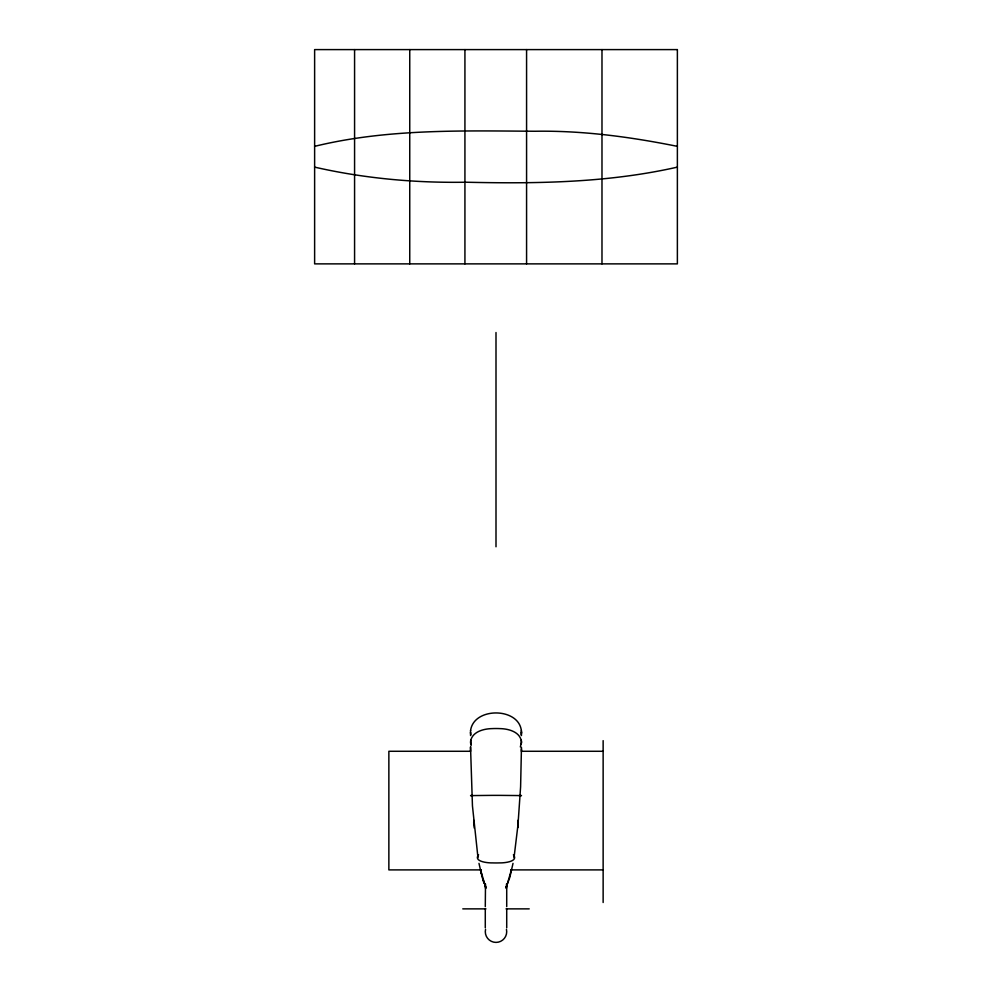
<?xml version="1.0" encoding="UTF-8"?>
<svg xmlns="http://www.w3.org/2000/svg" width="992" height="992" viewBox="0 0 992 992"><rect width="100%" height="100%" fill="white"/><g stroke="black" fill="none" stroke-linecap="round" stroke-linejoin="round"><path stroke-width="1.49" d="M521.457 750.932L521.457 748.762M521.457 747.311L520.602 786.792L517.787 827.65L518.308 821.971M470.543 732.852L470.58 730.372M485.286 906.638L485.497 883.971M506.503 883.971L506.503 888.15M521.482 742.165L520.341 746.926M470.53 741.842C471.684 731.774 483.6 728.748 492.144 728.612A62 47.108 0 0 1 499.856 728.612C508.4 728.736 520.316 731.774 521.47 741.842M518.283 822.318L514.03 857.671M517.886 823.124L518.159 820.173M521.445 742.81L521.246 744.099M521.16 734.911L521.457 732.592L521.457 735.556M470.679 740.23L471.126 745.674M513.013 863.375L509.814 877.399L506.106 887.245L506.776 886.042M511.326 870.145L506.577 886.513M505.759 887.927L506.416 886.699M478.59 854.757C473.01 861.651 487.99 863.04 492.392 862.891A45.235 18.575 0 0 0 499.608 862.891C504.01 863.04 518.99 861.651 513.41 854.757M314.625 146.345C386.793 128.712 461.478 130.77 535.159 131.254C582.986 130.485 630.577 136.933 677.375 146.345M677.375 167.127C608.034 182.838 536.734 183.83 466.004 182.218C415.164 183.061 364.238 178.436 314.625 167.127M519.225 795.683L521.482 795.584L499.856 795.373A62 0.719 0 0 0 492.144 795.373L470.555 795.596L472.775 795.683M470.568 751.279L388.864 751.279L388.864 869.897L481.356 869.897M521.432 751.279L603.136 751.279M510.644 869.897L603.136 869.897M462.78 908.87L485.956 908.87M506.044 908.87L529.22 908.87M486.241 887.927L482.186 877.399L478.987 863.362M485.423 886.501L480.934 871.199L481.48 873.741M482.856 879.631L483.96 883.004M480.674 870.145L481.232 872.6M470.754 744.099L470.518 742.165M477.97 857.671L472.452 805.876L470.543 747.298M521.321 740.23L521.482 742.487M485.497 888.15L485.286 886.054M470.828 734.861L470.543 732.567L470.543 735.531M473.854 820.322L474.126 823.199M473.68 821.971L474.238 828.06M521.42 730.571L521.457 732.877M521.457 733.162C521.866 707.284 473.804 706.068 470.58 730.571M470.543 750.919L470.543 746.703M603.136 740.64L603.136 902.509M601.983 49.6L601.983 263.872M526.578 49.6L526.578 263.872M506.714 886.054L506.714 906.638M506.714 908.87L506.714 927.842M496 332.518L496 546.778M485.286 908.87L485.286 927.842M464.926 49.6L464.926 263.872M409.746 49.6L409.746 263.872M354.578 49.6L354.578 263.872M506.466 929.405A10.714 10.714 0 0 1 496 942.4A10.714 10.714 0 0 1 485.534 929.405M677.375 49.6L314.625 49.6L314.625 263.872L677.375 263.872L677.375 49.6"/></g></svg>
